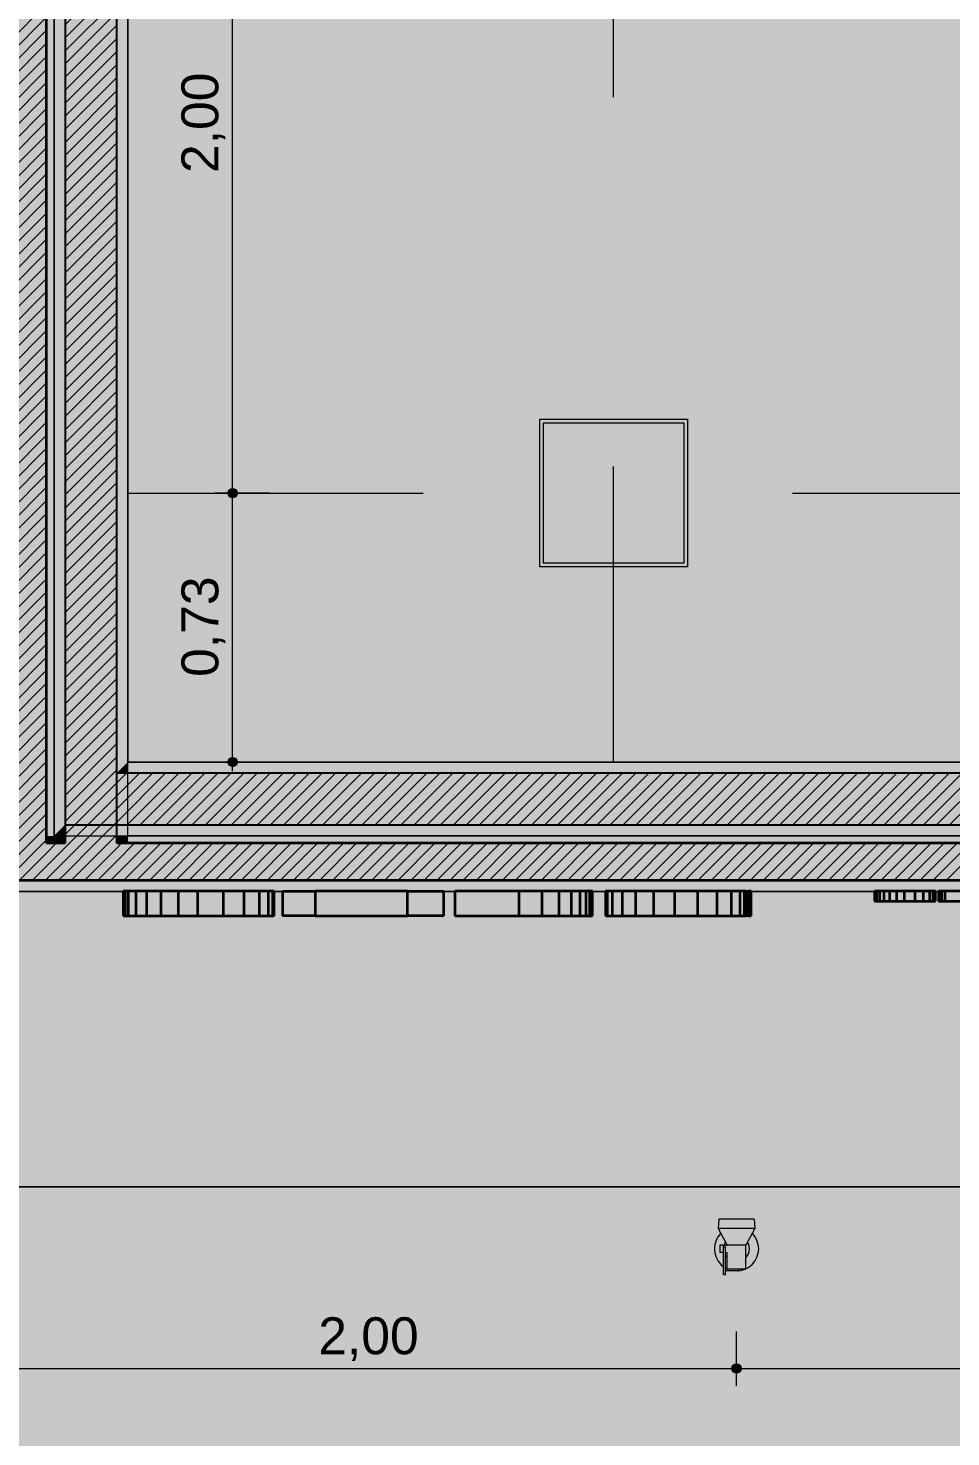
# Model space of a CAD drawing. Header units: metres. Extents: x -77 to -41.1, y -68 to -27.7.
# Drawn here: x -66.434 to -63.935, y -61.777 to -57.964 of the extents above; entities that cross this region are included whole.
import ezdxf

# ---------------------------------------------------------------- set-up
doc = ezdxf.new("R2010")
doc.units = ezdxf.units.M
doc.header["$MEASUREMENT"] = 0
doc.linetypes.add('AStair_dashed', pattern=[1.8, 0.8, -1])
for name, color, linetype in [('COTAS FORRO.EXEC', 7, 'Continuous'), ('FORRO.EXEC', 7, 'Continuous'), ('LUMINOTÉCNICA', 7, 'Continuous'), ('NOMES.ARQ', 7, 'Continuous'), ('PAREDE CONSTRUIR', 7, 'Continuous'), ('TERRENO.ARQ', 7, 'Continuous')]:
    doc.layers.add(name, color=color, linetype=linetype)
for name, color, linetype, lineweight, true_color in [('COTAS FORRO.EXEC_Caneta_No__25', 7, 'Continuous', 13, 0x982312), ('LAJES.EST_Caneta_No__18', 7, 'Continuous', 0, 0xdfdfdf), ('LAJES.EST_Caneta_No__254', 7, 'Continuous', 0, 0xd1c9ad), ('LUMINOTÉCNICA_Caneta_No__27', 7, 'Continuous', 0, 0xbd2d17), ('ZONA_Caneta_No__56', 7, 'Continuous', 0, 0xffe495)]:
    doc.layers.add(name, color=color, linetype=linetype, lineweight=lineweight, true_color=true_color)
for name, color, linetype, lineweight in [('FORRO.EXEC_Caneta_No__241', 7, 'Continuous', 13), ('LAJES.EST_Caneta_No__241', 7, 'Continuous', 13), ('LUMINOTÉCNICA_Caneta_No__163', 164, 'Continuous', 0), ('LUMINOTÉCNICA_Caneta_No__96', 252, 'Continuous', 0), ('NOMES.ARQ_Caneta_No__1', 7, 'Continuous', 35), ('PAREDE CONSTRUIR_Caneta_No__1', 7, 'Continuous', 35), ('PAREDE CONSTRUIR_Caneta_No__241', 7, 'Continuous', 13), ('PAREDE CONSTRUIR_Caneta_No__3', 7, 'Continuous', 25), ('TERRENO.ARQ_Caneta_No__241', 7, 'Continuous', 13)]:
    doc.layers.add(name, color=color, linetype=linetype, lineweight=lineweight)
doc.styles.add('GENERATED_STYLE_1', font='arial.ttf')
doc.dimstyles.new('GENERATED_STYLE__1', dxfattribs={"dimtxt": 0.1, "dimasz": 0.0475, "dimexe": 0.18, "dimexo": 0.1, "dimgap": 0, "dimtad": 1, "dimtih": 1, "dimtoh": 1, "dimzin": 0, "dimdsep": 46, "dimtxsty": 'GENERATED_STYLE_1', "dimblk": 'ARROWHEAD_11', "dimblk1": 'ARROWHEAD_11', "dimblk2": 'ARROWHEAD_11', "dimcen": 0.09, "dimclrd": 256, "dimclre": 256, "dimclrt": 256, "dimadec": 0, "dimazin": 0, "dimtfac": 1, "dimtdec": 4, "dimtmove": 0, "dimatfit": 3, "dimfxl": 0, "dimtolj": 1, "dimtzin": 0, "dimarcsym": 0})
doc.dimstyles.new('GENERATED_STYLE__2', dxfattribs={"dimtxt": 0.1, "dimasz": 0.0475, "dimexe": 0.18, "dimexo": 0.1, "dimgap": 0, "dimtad": 1, "dimzin": 0, "dimdsep": 46, "dimtxsty": 'GENERATED_STYLE_1', "dimblk": 'ARROWHEAD_11', "dimblk1": 'ARROWHEAD_11', "dimblk2": 'ARROWHEAD_11', "dimcen": 0.09, "dimclrd": 256, "dimclre": 256, "dimclrt": 256, "dimadec": 0, "dimazin": 0, "dimtfac": 1, "dimtdec": 4, "dimtmove": 0, "dimatfit": 3, "dimfxl": 0, "dimtolj": 1, "dimtzin": 0, "dimarcsym": 0})
pattern_1 = [(45, (0, 0.6), (-0.1909188, 0.1909188), [0, -0.18, 0, -0.27]), (110, (0.6, 0.6), (0.253717, 0.09234544), [0, -0.132, 0, -0.228])]
pattern_2 = [(45, (0, 0), (-0.0176776695, 0.0176776695), [])]

# ---------------------------------------------------------------- blocks, each defined once
blk = doc.blocks.new('CAIXA DE LETRA CAPS20117')
at = {"layer": 'NOMES.ARQ_Caneta_No__1', "color": 7, "linetype": 'Continuous', "lineweight": 35}
for p, q in [((1.1352, 0.3671), (1.1303, 0.3671)), ((1.1303, 0.3671), (1.1303, 0.3006)), ((1.145, 0.3671), (1.1352, 0.3671)), ((1.1352, 0.3671), (1.1352, 0.3006)), ((1.145, 0.3006), (1.145, 0.3671)), ((1.1646, 0.3671), (1.145, 0.3671)), ((1.1938, 0.3671), (1.1646, 0.3671)), ((1.1646, 0.3671), (1.1646, 0.3006)), ((1.2324, 0.3671), (1.1938, 0.3671)), ((1.1938, 0.3671), (1.1938, 0.3006)), ((1.279, 0.3671), (1.2324, 0.3671)), ((1.2324, 0.3671), (1.2324, 0.3006)), ((1.332, 0.3671), (1.279, 0.3671)), ((1.279, 0.3671), (1.279, 0.3006)), ((1.332, 0.3006), (1.332, 0.3671)), ((1.4017, 0.3671), (1.332, 0.3671)), ((1.4017, 0.3006), (1.4017, 0.3671)), ((1.4581, 0.3671), (1.4017, 0.3671)), ((1.4581, 0.3006), (1.4581, 0.3671)), ((1.4993, 0.3671), (1.4581, 0.3671)), ((1.4993, 0.3006), (1.4993, 0.3671)), ((1.5234, 0.3671), (1.4993, 0.3671)), ((1.5234, 0.3006), (1.5234, 0.3671)), ((1.5351, 0.3671), (1.5234, 0.3671)), ((1.5351, 0.3006), (1.5351, 0.3671)), ((1.539, 0.3671), (1.5351, 0.3671)), ((1.539, 0.3006), (1.539, 0.3671)), ((1.5618, 0.3671), (1.65, 0.3671)), ((1.5618, 0.3671), (1.5618, 0.3006)), ((1.8999, 0.3671), (1.65, 0.3671)), ((1.65, 0.3671), (1.65, 0.3006)), ((1.8999, 0.3671), (1.9988, 0.3671)), ((1.8999, 0.3006), (1.8999, 0.3671)), ((1.9988, 0.3006), (1.9988, 0.3671)), ((2.2024, 0.3671), (2.0282, 0.3671)), ((2.0282, 0.3671), (2.0282, 0.3006)), ((2.2024, 0.3006), (2.2024, 0.3671)), ((2.2648, 0.3671), (2.2024, 0.3671)), ((2.2648, 0.3006), (2.2648, 0.3671)), ((2.311, 0.3671), (2.2648, 0.3671)), ((2.311, 0.3006), (2.311, 0.3671)), ((2.3443, 0.3671), (2.311, 0.3671)), ((2.3443, 0.3006), (2.3443, 0.3671)), ((2.3681, 0.3671), (2.3443, 0.3671)), ((2.3681, 0.3006), (2.3681, 0.3671)), ((2.3841, 0.3671), (2.3681, 0.3671)), ((2.3841, 0.3006), (2.3841, 0.3671)), ((2.394, 0.3671), (2.3841, 0.3671)), ((2.394, 0.3006), (2.394, 0.3671)), ((2.4008, 0.3671), (2.394, 0.3671)), ((2.4008, 0.3006), (2.4008, 0.3671)), ((2.441, 0.3671), (2.4361, 0.3671)), ((2.4361, 0.3671), (2.4361, 0.3006)), ((2.4556, 0.3671), (2.441, 0.3671)), ((2.441, 0.3671), (2.441, 0.3006)), ((2.4556, 0.3006), (2.4556, 0.3671)), ((2.4811, 0.3671), (2.4556, 0.3671)), ((2.5186, 0.3671), (2.4811, 0.3671)), ((2.4811, 0.3671), (2.4811, 0.3006)), ((2.5186, 0.3006), (2.5186, 0.3671)), ((2.5667, 0.3671), (2.5186, 0.3671)), ((2.6238, 0.3671), (2.5667, 0.3671)), ((2.5667, 0.3671), (2.5667, 0.3006)), ((2.6238, 0.3006), (2.6238, 0.3671)), ((2.6862, 0.3671), (2.6238, 0.3671)), ((2.6862, 0.3006), (2.6862, 0.3671)), ((2.7386, 0.3671), (2.6862, 0.3671)), ((2.7386, 0.3006), (2.7386, 0.3671)), ((2.778, 0.3671), (2.7386, 0.3671)), ((2.778, 0.3006), (2.778, 0.3671)), ((2.8014, 0.3671), (2.778, 0.3671)), ((2.8014, 0.3006), (2.8014, 0.3671)), ((2.813, 0.3671), (2.8014, 0.3671)), ((2.813, 0.3006), (2.813, 0.3671)), ((2.8168, 0.3671), (2.813, 0.3671)), ((2.8168, 0.3671), (2.8237, 0.3671)), ((2.8168, 0.3006), (2.8168, 0.3671)), ((2.8237, 0.3006), (2.8237, 0.3671)), ((2.8312, 0.3671), (2.8237, 0.3671)), ((2.8312, 0.3006), (2.8312, 0.3671)), ((3.1664, 0.3671), (3.1644, 0.3671)), ((3.1644, 0.3671), (3.1644, 0.3401)), ((3.1703, 0.3671), (3.1664, 0.3671)), ((3.1664, 0.3671), (3.1664, 0.3401)), ((3.1783, 0.3671), (3.1703, 0.3671)), ((3.1703, 0.3671), (3.1703, 0.3401)), ((3.1901, 0.3671), (3.1783, 0.3671)), ((3.1783, 0.3671), (3.1783, 0.3401)), ((3.2058, 0.3671), (3.1901, 0.3671)), ((3.1901, 0.3671), (3.1901, 0.3401)), ((3.2247, 0.3671), (3.2058, 0.3671)), ((3.2058, 0.3671), (3.2058, 0.3401)), ((3.2462, 0.3671), (3.2247, 0.3671)), ((3.2247, 0.3671), (3.2247, 0.3401)), ((3.2462, 0.3401), (3.2462, 0.3671)), ((3.2745, 0.3671), (3.2462, 0.3671)), ((3.2745, 0.3401), (3.2745, 0.3671)), ((3.2974, 0.3671), (3.2745, 0.3671)), ((3.2974, 0.3401), (3.2974, 0.3671)), ((3.3142, 0.3671), (3.2974, 0.3671)), ((3.3142, 0.3401), (3.3142, 0.3671)), ((3.324, 0.3671), (3.3142, 0.3671)), ((3.324, 0.3401), (3.324, 0.3671)), ((3.3287, 0.3671), (3.324, 0.3671)), ((3.3287, 0.3401), (3.3287, 0.3671)), ((3.3303, 0.3671), (3.3287, 0.3671)), ((3.3303, 0.3401), (3.3303, 0.3671)), ((3.34, 0.3671), (3.338, 0.3671)), ((3.338, 0.3671), (3.338, 0.3401)), ((3.3459, 0.3671), (3.34, 0.3671)), ((3.34, 0.3671), (3.34, 0.3401)), ((3.3555, 0.3671), (3.3459, 0.3671)), ((3.3459, 0.3671), (3.3459, 0.3401)), ((3.4725, 0.3671), (3.3555, 0.3671)), ((3.3555, 0.3671), (3.3555, 0.3401)), ((3.1644, 0.3401), (3.1664, 0.3401)), ((3.1664, 0.3401), (3.1703, 0.3401)), ((3.1703, 0.3401), (3.1783, 0.3401)), ((3.1783, 0.3401), (3.1901, 0.3401)), ((3.1901, 0.3401), (3.2058, 0.3401)), ((3.2058, 0.3401), (3.2247, 0.3401)), ((3.2247, 0.3401), (3.2462, 0.3401)), ((3.2462, 0.3401), (3.2745, 0.3401)), ((3.2745, 0.3401), (3.2974, 0.3401)), ((3.2974, 0.3401), (3.3142, 0.3401)), ((3.3142, 0.3401), (3.324, 0.3401)), ((3.324, 0.3401), (3.3287, 0.3401)), ((3.3287, 0.3401), (3.3303, 0.3401)), ((3.338, 0.3401), (3.34, 0.3401)), ((3.34, 0.3401), (3.3459, 0.3401)), ((3.3459, 0.3401), (3.3555, 0.3401)), ((3.3555, 0.3401), (3.4725, 0.3401)), ((1.1303, 0.3006), (1.1352, 0.3006)), ((1.1352, 0.3006), (1.145, 0.3006)), ((1.145, 0.3006), (1.1646, 0.3006)), ((1.1646, 0.3006), (1.1938, 0.3006)), ((1.1938, 0.3006), (1.2324, 0.3006)), ((1.2324, 0.3006), (1.279, 0.3006)), ((1.279, 0.3006), (1.332, 0.3006)), ((1.332, 0.3006), (1.4017, 0.3006)), ((1.4017, 0.3006), (1.4581, 0.3006)), ((1.4581, 0.3006), (1.4993, 0.3006)), ((1.4993, 0.3006), (1.5234, 0.3006)), ((1.5234, 0.3006), (1.5351, 0.3006)), ((1.5351, 0.3006), (1.539, 0.3006)), ((1.65, 0.3006), (1.5618, 0.3006)), ((1.65, 0.3006), (1.8999, 0.3006)), ((1.9988, 0.3006), (1.8999, 0.3006)), ((2.0282, 0.3006), (2.2024, 0.3006)), ((2.2024, 0.3006), (2.2648, 0.3006)), ((2.2648, 0.3006), (2.311, 0.3006)), ((2.311, 0.3006), (2.3443, 0.3006)), ((2.3443, 0.3006), (2.3681, 0.3006)), ((2.3681, 0.3006), (2.3841, 0.3006)), ((2.3841, 0.3006), (2.394, 0.3006)), ((2.394, 0.3006), (2.4008, 0.3006)), ((2.4361, 0.3006), (2.441, 0.3006)), ((2.441, 0.3006), (2.4556, 0.3006)), ((2.4556, 0.3006), (2.4811, 0.3006)), ((2.4811, 0.3006), (2.5186, 0.3006)), ((2.5186, 0.3006), (2.5667, 0.3006)), ((2.5667, 0.3006), (2.6238, 0.3006)), ((2.6238, 0.3006), (2.6862, 0.3006)), ((2.6862, 0.3006), (2.7386, 0.3006)), ((2.7386, 0.3006), (2.778, 0.3006)), ((2.778, 0.3006), (2.8014, 0.3006)), ((2.8014, 0.3006), (2.813, 0.3006)), ((2.813, 0.3006), (2.8168, 0.3006)), ((2.8237, 0.3006), (2.8168, 0.3006)), ((2.8237, 0.3006), (2.8312, 0.3006))]:
    blk.add_line(p, q, dxfattribs=at)
blk = doc.blocks.new('*D171')
at = {"layer": 'COTAS FORRO.EXEC_Caneta_No__25', "linetype": 'Continuous', "lineweight": 13, "true_color": 0x982312}
for points in [[(-65.8929, -59.2225), (-65.892, -59.2273), (-65.8893, -59.2313), (-65.8852, -59.234), (-65.8804, -59.235), (-65.8756, -59.234), (-65.8716, -59.2313), (-65.8689, -59.2273), (-65.8679, -59.2225), (-65.8689, -59.2177), (-65.8716, -59.2137), (-65.8756, -59.2109), (-65.8804, -59.21), (-65.8852, -59.2109), (-65.8893, -59.2137), (-65.892, -59.2177)], [(-65.8929, -59.9506), (-65.892, -59.9554), (-65.8893, -59.9594), (-65.8852, -59.9621), (-65.8804, -59.9631), (-65.8756, -59.9621), (-65.8716, -59.9594), (-65.8689, -59.9554), (-65.8679, -59.9506), (-65.8689, -59.9458), (-65.8716, -59.9417), (-65.8756, -59.939), (-65.8804, -59.9381), (-65.8852, -59.939), (-65.8893, -59.9417), (-65.892, -59.9458)]]:
    blk.add_hatch(color=24, dxfattribs=at).paths.add_polyline_path(points)
at = {"layer": 'COTAS FORRO.EXEC_Caneta_No__25', "color": 24, "linetype": 'Continuous', "lineweight": 13, "true_color": 0x982312}
for p, q in [((-65.8929, -59.2225), (-65.9273, -59.2225)), ((-65.8804, -59.9381), (-65.8804, -59.235)), ((-65.7804, -59.2225), (-65.8679, -59.2225)), ((-65.8929, -59.9506), (-65.9804, -59.9506)), ((-65.8804, -59.9756), (-65.8804, -59.9631)), ((-65.8336, -59.9506), (-65.8679, -59.9506))]:
    blk.add_line(p, q, dxfattribs=at)
for centre in [(-65.8804, -59.2225), (-65.8804, -59.9506)]:
    blk.add_circle(centre, 0.0125, dxfattribs=at)
at = {"layer": 'COTAS FORRO.EXEC_Caneta_No__25', "color": 24, "lineweight": 13, "true_color": 0x982312, "insert": (-65.9004, -59.72), "char_height": 0.1, "attachment_point": 7, "rotation": 90, "style": 'GENERATED_STYLE_1'}
blk.add_mtext('\\A1;{\\pql;\\fArial|b0|i0|c0|p0;\\W1.000000;0,73}', dxfattribs=at)
blk = doc.blocks.new('ARROWHEAD_11')
at = {"color": 0, "linetype": 'Continuous', "lineweight": 0}
blk.add_line((0, 0), (-1, 0), dxfattribs=at)
at = {"color": 0, "linetype": 'Continuous', "lineweight": 0, "const_width": 0.25, "flags": 128}
blk.add_lwpolyline([(-0.125, 0, 1), (0.125, 0, 1)], format="xyb", close=True, dxfattribs=at)
blk = doc.blocks.new('*D172')
at = {"layer": 'COTAS FORRO.EXEC_Caneta_No__25', "linetype": 'Continuous', "lineweight": 13, "true_color": 0x982312}
for points in [[(-65.8929, -57.2225), (-65.892, -57.2273), (-65.8893, -57.2313), (-65.8852, -57.234), (-65.8804, -57.235), (-65.8756, -57.234), (-65.8716, -57.2313), (-65.8689, -57.2273), (-65.8679, -57.2225), (-65.8689, -57.2177), (-65.8716, -57.2137), (-65.8756, -57.2109), (-65.8804, -57.21), (-65.8852, -57.2109), (-65.8893, -57.2137), (-65.892, -57.2177)], [(-65.8929, -59.2225), (-65.892, -59.2273), (-65.8893, -59.2313), (-65.8852, -59.234), (-65.8804, -59.235), (-65.8756, -59.234), (-65.8716, -59.2313), (-65.8689, -59.2273), (-65.8679, -59.2225), (-65.8689, -59.2177), (-65.8716, -59.2137), (-65.8756, -59.2109), (-65.8804, -59.21), (-65.8852, -59.2109), (-65.8893, -59.2137), (-65.892, -59.2177)]]:
    blk.add_hatch(color=24, dxfattribs=at).paths.add_polyline_path(points)
at = {"layer": 'COTAS FORRO.EXEC_Caneta_No__25', "color": 24, "linetype": 'Continuous', "lineweight": 13, "true_color": 0x982312}
for p, q in [((-65.8929, -57.2225), (-65.9273, -57.2225)), ((-65.8804, -59.21), (-65.8804, -57.235)), ((-65.7804, -57.2225), (-65.8679, -57.2225)), ((-65.8929, -59.2225), (-65.9273, -59.2225)), ((-65.7804, -59.2225), (-65.8679, -59.2225))]:
    blk.add_line(p, q, dxfattribs=at)
for centre in [(-65.8804, -57.2225), (-65.8804, -59.2225)]:
    blk.add_circle(centre, 0.0125, dxfattribs=at)
at = {"layer": 'COTAS FORRO.EXEC_Caneta_No__25', "color": 24, "lineweight": 13, "true_color": 0x982312, "insert": (-65.9004, -58.3559), "char_height": 0.1, "attachment_point": 7, "rotation": 90, "style": 'GENERATED_STYLE_1'}
blk.add_mtext('\\A1;{\\pql;\\fArial|b0|i0|c0|p0;\\W1.000000;2,00}', dxfattribs=at)
blk = doc.blocks.new('*D322')
at = {"layer": 'COTAS FORRO.EXEC_Caneta_No__25', "linetype": 'Continuous', "lineweight": 13, "true_color": 0x982312}
for points in [[(-66.5265, -61.5923), (-66.5256, -61.5971), (-66.5229, -61.6011), (-66.5188, -61.6039), (-66.514, -61.6048), (-66.5093, -61.6039), (-66.5052, -61.6011), (-66.5025, -61.5971), (-66.5015, -61.5923), (-66.5025, -61.5875), (-66.5052, -61.5835), (-66.5093, -61.5808), (-66.514, -61.5798), (-66.5188, -61.5808), (-66.5229, -61.5835), (-66.5256, -61.5875)], [(-64.5283, -61.5923), (-64.5274, -61.5971), (-64.5247, -61.6011), (-64.5206, -61.6039), (-64.5158, -61.6048), (-64.511, -61.6039), (-64.507, -61.6011), (-64.5043, -61.5971), (-64.5033, -61.5923), (-64.5043, -61.5875), (-64.507, -61.5835), (-64.511, -61.5808), (-64.5158, -61.5798), (-64.5206, -61.5808), (-64.5247, -61.5835), (-64.5274, -61.5875)]]:
    blk.add_hatch(color=24, dxfattribs=at).paths.add_polyline_path(points)
at = {"layer": 'COTAS FORRO.EXEC_Caneta_No__25', "color": 24, "linetype": 'Continuous', "lineweight": 13, "true_color": 0x982312}
for p, q in [((-66.514, -61.5798), (-66.514, -61.4923)), ((-64.5158, -61.5798), (-64.5158, -61.4923)), ((-66.514, -61.6392), (-66.514, -61.6048)), ((-66.5015, -61.5923), (-64.5283, -61.5923)), ((-64.5158, -61.6392), (-64.5158, -61.6048))]:
    blk.add_line(p, q, dxfattribs=at)
for centre in [(-66.514, -61.5923), (-64.5158, -61.5923)]:
    blk.add_circle(centre, 0.0125, dxfattribs=at)
at = {"layer": 'COTAS FORRO.EXEC_Caneta_No__25', "color": 24, "lineweight": 13, "true_color": 0x982312, "insert": (-65.6484, -61.5723), "char_height": 0.1, "attachment_point": 7, "style": 'GENERATED_STYLE_1'}
blk.add_mtext('\\A1;{\\pql;\\fArial|b0|i0|c0|p0;\\W1.000000;2,00}', dxfattribs=at)
blk = doc.blocks.new('*D323')
at = {"layer": 'COTAS FORRO.EXEC_Caneta_No__25', "linetype": 'Continuous', "lineweight": 13, "true_color": 0x982312}
for points in [[(-64.5283, -61.5923), (-64.5274, -61.5971), (-64.5247, -61.6011), (-64.5206, -61.6039), (-64.5158, -61.6048), (-64.511, -61.6039), (-64.507, -61.6011), (-64.5043, -61.5971), (-64.5033, -61.5923), (-64.5043, -61.5875), (-64.507, -61.5835), (-64.511, -61.5808), (-64.5158, -61.5798), (-64.5206, -61.5808), (-64.5247, -61.5835), (-64.5274, -61.5875)], [(-59.5283, -61.5923), (-59.5274, -61.5971), (-59.5247, -61.6011), (-59.5206, -61.6039), (-59.5158, -61.6048), (-59.511, -61.6039), (-59.507, -61.6011), (-59.5043, -61.5971), (-59.5033, -61.5923), (-59.5043, -61.5875), (-59.507, -61.5835), (-59.511, -61.5808), (-59.5158, -61.5798), (-59.5206, -61.5808), (-59.5247, -61.5835), (-59.5274, -61.5875)]]:
    blk.add_hatch(color=24, dxfattribs=at).paths.add_polyline_path(points)
at = {"layer": 'COTAS FORRO.EXEC_Caneta_No__25', "color": 24, "linetype": 'Continuous', "lineweight": 13, "true_color": 0x982312}
for p, q in [((-64.5158, -61.5798), (-64.5158, -61.4923)), ((-59.5158, -61.5798), (-59.5158, -61.4923)), ((-64.5158, -61.6392), (-64.5158, -61.6048)), ((-64.5033, -61.5923), (-59.5283, -61.5923)), ((-59.5158, -61.6392), (-59.5158, -61.6048))]:
    blk.add_line(p, q, dxfattribs=at)
for centre in [(-64.5158, -61.5923), (-59.5158, -61.5923)]:
    blk.add_circle(centre, 0.0125, dxfattribs=at)
at = {"layer": 'COTAS FORRO.EXEC_Caneta_No__25', "color": 24, "lineweight": 13, "true_color": 0x982312, "insert": (-62.1493, -61.5723), "char_height": 0.1, "attachment_point": 7, "style": 'GENERATED_STYLE_1'}
blk.add_mtext('\\A1;{\\pql;\\fArial|b0|i0|c0|p0;\\W1.000000;5,00}', dxfattribs=at)
blk = doc.blocks.new('Spotlamp Ground 26')
at = {"layer": 'LUMINOTÉCNICA_Caneta_No__163', "color": 164, "linetype": 'Continuous', "lineweight": 0}
for p, q in [((-0.0499, 0.0333), (-0.0424, 0.0424)), ((-0.0424, 0.0424), (-0.035, 0.0485)), ((-0.035, 0.0699), (-0.035, 0.0693)), ((-0.035, 0.0699), (-0.03, 0.0699)), ((-0.035, 0.0693), (-0.035, 0.0661)), ((-0.035, 0.0661), (-0.035, 0.0606)), ((-0.035, 0.0606), (-0.035, 0.0581)), ((-0.035, 0.0581), (-0.035, 0.0575)), ((-0.035, 0.0575), (-0.035, 0.0568)), ((-0.035, 0.0568), (-0.035, 0.056)), ((-0.035, 0.056), (-0.035, 0.0551)), ((-0.035, 0.0551), (-0.035, 0.0541)), ((-0.035, 0.0541), (-0.035, 0.0532)), ((-0.035, 0.0532), (-0.035, 0.0522)), ((-0.035, 0.0522), (-0.035, 0.0513)), ((-0.035, 0.0513), (-0.035, -0.005)), ((-0.03, 0.0699), (-0.03, 0.0693)), ((-0.03, 0.0693), (-0.03, 0.0661)), ((-0.03, 0.0661), (-0.03, 0.0606)), ((-0.03, 0.0606), (-0.03, 0.0581)), ((0.005, 0.06), (-0.03, 0.06)), ((-0.03, 0.0581), (-0.03, 0.0575)), ((-0.03, 0.0575), (-0.03, 0.0568)), ((-0.03, 0.0568), (-0.03, 0.056)), ((-0.03, 0.056), (-0.03, 0.0551)), ((-0.03, 0.0551), (-0.03, 0.0541)), ((-0.025, 0.055), (-0.03, 0.055)), ((-0.03, 0.0517), (-0.025, 0.0543)), ((-0.03, 0.0541), (-0.03, 0.0532)), ((-0.03, 0.0532), (-0.03, 0.0522)), ((-0.03, 0.0522), (-0.03, 0.0513)), ((-0.03, 0.0513), (-0.03, -0.005)), ((-0.0248, 0.055), (-0.025, 0.055)), ((-0.025, 0.055), (-0.025, 0.01)), ((-0.0241, 0.055), (-0.0248, 0.055)), ((-0.0231, 0.055), (-0.0241, 0.055)), ((-0.0217, 0.055), (-0.0231, 0.055)), ((-0.0198, 0.055), (-0.0217, 0.055)), ((-0.0177, 0.055), (-0.0198, 0.055)), ((-0.0152, 0.055), (-0.0177, 0.055)), ((-0.0125, 0.055), (-0.0152, 0.055)), ((-0.0096, 0.055), (-0.0125, 0.055)), ((-0.0065, 0.055), (-0.0096, 0.055)), ((-0.0033, 0.055), (-0.0065, 0.055)), ((0, 0.055), (-0.0033, 0.055)), ((0.0033, 0.055), (0, 0.055)), ((0.0065, 0.055), (0.0033, 0.055)), ((0.005, 0.06), (0.005, 0.06)), ((0.005, 0.0599), (0.005, 0.06)), ((0.005, 0.0598), (0.005, 0.0599)), ((0.005, 0.0597), (0.005, 0.0598)), ((0.005, 0.0595), (0.005, 0.0597)), ((0.005, 0.0595), (0.0117, 0.0588)), ((0.005, 0.0593), (0.005, 0.0595)), ((0.005, 0.059), (0.005, 0.0593)), ((0.005, 0.0587), (0.005, 0.059)), ((0.005, 0.0585), (0.005, 0.0587)), ((0.005, 0.0581), (0.005, 0.0585)), ((0.005, 0.0578), (0.005, 0.0581)), ((0.005, 0.0575), (0.005, 0.0578)), ((0.005, 0.0572), (0.005, 0.0575)), ((0.005, 0.0569), (0.005, 0.0572)), ((0.005, 0.0565), (0.005, 0.0569)), ((0.005, 0.0562), (0.005, 0.0565)), ((0.005, 0.056), (0.005, 0.0562)), ((0.005, 0.0557), (0.005, 0.056)), ((0.005, 0.0555), (0.005, 0.0557)), ((0.005, 0.0553), (0.005, 0.0555)), ((0.005, 0.0552), (0.005, 0.0553)), ((0.005, 0.0551), (0.005, 0.0552)), ((0.005, 0.055), (0.005, 0.0551)), ((0.005, 0.055), (0.005, 0.055)), ((0.0096, 0.055), (0.0065, 0.055)), ((0.0125, 0.055), (0.0096, 0.055)), ((0.0117, 0.0588), (0.023, 0.0554)), ((0.0152, 0.055), (0.0125, 0.055)), ((0.0177, 0.055), (0.0152, 0.055)), ((0.0198, 0.055), (0.0177, 0.055)), ((0.0217, 0.055), (0.0198, 0.055)), ((0.0231, 0.055), (0.0217, 0.055)), ((0.023, 0.0554), (0.0238, 0.055)), ((0.0241, 0.055), (0.0231, 0.055)), ((0.0248, 0.055), (0.0241, 0.055)), ((0.025, 0.055), (0.0248, 0.055)), ((0.025, 0.055), (0.025, -0.01)), ((0.025, 0.0543), (0.0333, 0.0499)), ((0.0333, 0.0499), (0.0424, 0.0424)), ((0.0424, 0.0424), (0.0499, 0.0333)), ((-0.06, 0), (-0.0588, 0.0117)), ((-0.0588, 0.0117), (-0.0554, 0.023)), ((-0.0554, 0.023), (-0.0499, 0.0333)), ((-0.045, 0.0098), (-0.045, 0.01)), ((-0.035, 0.01), (-0.045, 0.01)), ((-0.045, 0.0092), (-0.045, 0.0098)), ((-0.045, 0.0083), (-0.045, 0.0092)), ((-0.045, 0.0071), (-0.045, 0.0083)), ((-0.045, 0.0056), (-0.045, 0.0071)), ((-0.045, 0.0038), (-0.045, 0.0056)), ((-0.045, 0.002), (-0.045, 0.0038)), ((-0.045, 0), (-0.045, 0.002)), ((-0.045, -0.002), (-0.045, 0)), ((-0.03, 0.0178), (-0.0291, 0.0194)), ((-0.03, 0.01), (-0.025, 0.01)), ((-0.0291, 0.0194), (-0.025, 0.0244)), ((0.025, 0.0244), (0.0291, 0.0194)), ((0.0291, 0.0194), (0.0323, 0.0134)), ((0.0323, 0.0134), (0.0343, 0.0068)), ((0.0343, 0.0068), (0.035, 0)), ((0.035, 0), (0.0343, -0.0068)), ((0.0499, 0.0333), (0.0554, 0.023)), ((0.0554, 0.023), (0.0588, 0.0117)), ((0.0588, 0.0117), (0.06, 0)), ((0.06, 0), (0.0588, -0.0117)), ((-0.0588, -0.0117), (-0.06, 0)), ((-0.0554, -0.023), (-0.0588, -0.0117)), ((-0.0499, -0.0333), (-0.0554, -0.023)), ((-0.0499, -0.0549), (-0.0251, -0.0101)), ((-0.0428, -0.042), (-0.0499, -0.0333)), ((-0.045, -0.0038), (-0.045, -0.002)), ((-0.045, -0.0056), (-0.045, -0.0038)), ((-0.045, -0.0071), (-0.045, -0.0056)), ((-0.045, -0.0083), (-0.045, -0.0071)), ((-0.045, -0.0092), (-0.045, -0.0083)), ((-0.045, -0.0098), (-0.045, -0.0092)), ((-0.045, -0.01), (-0.045, -0.0098)), ((-0.035, -0.01), (-0.045, -0.01)), ((-0.035, -0.005), (-0.03, -0.005)), ((-0.035, -0.005), (-0.035, -0.0056)), ((-0.035, -0.0056), (-0.035, -0.0071)), ((-0.035, -0.0071), (-0.035, -0.0083)), ((-0.035, -0.0083), (-0.035, -0.0092)), ((-0.035, -0.0092), (-0.035, -0.0098)), ((-0.035, -0.0098), (-0.035, -0.01)), ((-0.035, -0.01), (-0.025, -0.01)), ((-0.0323, -0.0134), (-0.0334, -0.01)), ((-0.0297, -0.0184), (-0.0323, -0.0134)), ((-0.0251, -0.0101), (-0.025, -0.01)), ((-0.0248, -0.01), (-0.025, -0.01)), ((-0.0241, -0.01), (-0.0248, -0.01)), ((-0.0231, -0.01), (-0.0241, -0.01)), ((-0.0217, -0.01), (-0.0231, -0.01)), ((-0.0198, -0.01), (-0.0217, -0.01)), ((-0.0177, -0.01), (-0.0198, -0.01)), ((-0.0152, -0.01), (-0.0177, -0.01)), ((-0.0125, -0.01), (-0.0152, -0.01)), ((-0.0096, -0.01), (-0.0125, -0.01)), ((-0.0065, -0.01), (-0.0096, -0.01)), ((-0.0033, -0.01), (-0.0065, -0.01)), ((0, -0.01), (-0.0033, -0.01)), ((0.0033, -0.01), (0, -0.01)), ((0.0065, -0.01), (0.0033, -0.01)), ((0.0096, -0.01), (0.0065, -0.01)), ((0.0125, -0.01), (0.0096, -0.01)), ((0.0152, -0.01), (0.0125, -0.01)), ((0.0177, -0.01), (0.0152, -0.01)), ((0.0198, -0.01), (0.0177, -0.01)), ((0.0217, -0.01), (0.0198, -0.01)), ((0.0231, -0.01), (0.0217, -0.01)), ((0.0241, -0.01), (0.0231, -0.01)), ((0.0248, -0.01), (0.0241, -0.01)), ((0.025, -0.01), (0.0248, -0.01)), ((0.0251, -0.0101), (0.025, -0.01)), ((0.0499, -0.0549), (0.0251, -0.0101)), ((0.0323, -0.0134), (0.0297, -0.0184)), ((0.0343, -0.0068), (0.0323, -0.0134)), ((0.0499, -0.0333), (0.0428, -0.042)), ((0.0554, -0.023), (0.0499, -0.0333)), ((0.0588, -0.0117), (0.0554, -0.023)), ((-0.05, -0.055), (-0.0499, -0.0549)), ((-0.0496, -0.055), (-0.05, -0.055)), ((-0.0499, -0.0551), (-0.05, -0.055)), ((-0.0481, -0.0799), (-0.0499, -0.0551)), ((-0.0483, -0.055), (-0.0496, -0.055)), ((-0.0462, -0.055), (-0.0483, -0.055)), ((-0.0433, -0.055), (-0.0462, -0.055)), ((-0.0397, -0.055), (-0.0433, -0.055)), ((-0.0354, -0.055), (-0.0397, -0.055)), ((-0.0304, -0.055), (-0.0354, -0.055)), ((-0.025, -0.055), (-0.0304, -0.055)), ((-0.0191, -0.055), (-0.025, -0.055)), ((-0.0129, -0.055), (-0.0191, -0.055)), ((-0.0065, -0.055), (-0.0129, -0.055)), ((0, -0.055), (-0.0065, -0.055)), ((0.0065, -0.055), (0, -0.055)), ((0.0129, -0.055), (0.0065, -0.055)), ((0.0191, -0.055), (0.0129, -0.055)), ((0.025, -0.055), (0.0191, -0.055)), ((0.0304, -0.055), (0.025, -0.055)), ((0.0354, -0.055), (0.0304, -0.055)), ((0.0397, -0.055), (0.0354, -0.055)), ((0.0433, -0.055), (0.0397, -0.055)), ((0.0462, -0.055), (0.0433, -0.055)), ((0.0483, -0.055), (0.0462, -0.055)), ((0.0481, -0.0799), (0.0499, -0.0551)), ((0.0496, -0.055), (0.0483, -0.055)), ((0.05, -0.055), (0.0496, -0.055)), ((0.05, -0.055), (0.0499, -0.0549)), ((0.0499, -0.0551), (0.05, -0.055)), ((-0.048, -0.08), (-0.0481, -0.0799)), ((-0.0476, -0.08), (-0.048, -0.08)), ((-0.0464, -0.08), (-0.0476, -0.08)), ((-0.0443, -0.08), (-0.0464, -0.08)), ((-0.0416, -0.08), (-0.0443, -0.08)), ((-0.0381, -0.08), (-0.0416, -0.08)), ((-0.0339, -0.08), (-0.0381, -0.08)), ((-0.0292, -0.08), (-0.0339, -0.08)), ((-0.024, -0.08), (-0.0292, -0.08)), ((-0.0184, -0.08), (-0.024, -0.08)), ((-0.0124, -0.08), (-0.0184, -0.08)), ((-0.0063, -0.08), (-0.0124, -0.08)), ((0, -0.08), (-0.0063, -0.08)), ((0.0063, -0.08), (0, -0.08)), ((0.0124, -0.08), (0.0063, -0.08)), ((0.0184, -0.08), (0.0124, -0.08)), ((0.024, -0.08), (0.0184, -0.08)), ((0.0292, -0.08), (0.024, -0.08)), ((0.0339, -0.08), (0.0292, -0.08)), ((0.0381, -0.08), (0.0339, -0.08)), ((0.0416, -0.08), (0.0381, -0.08)), ((0.0443, -0.08), (0.0416, -0.08)), ((0.0464, -0.08), (0.0443, -0.08)), ((0.0476, -0.08), (0.0464, -0.08)), ((0.048, -0.08), (0.0476, -0.08)), ((0.048, -0.08), (0.0481, -0.0799))]:
    blk.add_line(p, q, dxfattribs=at)
blk = doc.blocks.new('Fluorescent Lamp 26')
at = {"layer": 'LUMINOTÉCNICA_Caneta_No__27', "linetype": 'Continuous', "lineweight": 0, "true_color": 0xedc9c4}
blk.add_hatch(color=254, dxfattribs=at).paths.add_polyline_path([(0, 0), (0.4, 0), (0.4, 0.4), (0, 0.4)])
at = {"layer": 'LUMINOTÉCNICA_Caneta_No__27', "color": 22, "linetype": 'Continuous', "lineweight": 0, "true_color": 0xbd2d17}
for p, q in [((0.4, 0.4), (0, 0.4)), ((0, 0.4), (0, 0)), ((0.39, 0.39), (0.01, 0.39)), ((0.01, 0.39), (0.01, 0.01)), ((0.39, 0.01), (0.39, 0.39)), ((0.4, 0), (0.4, 0.4)), ((0, 0), (0.4, 0)), ((0.01, 0.01), (0.39, 0.01))]:
    blk.add_line(p, q, dxfattribs=at)

msp = doc.modelspace()

# ---------------------------------------------------------------- hatches: boundary and pattern name
at = {"layer": 'FORRO.EXEC', "linetype": 'Continuous', "lineweight": 0, "true_color": 0xfbfbfb}
msp.add_hatch(color=7, dxfattribs=at).paths.add_polyline_path([(-66.164, -59.9506), (-61.509, -59.9506), (-61.509, -54.2506), (-66.164, -54.2506)])
at = {"layer": 'LAJES.EST_Caneta_No__18', "linetype": 'Continuous', "lineweight": 0, "true_color": 0xdfdfdf}
h = msp.add_hatch(dxfattribs=at)
h.set_pattern_fill('Piso_Externo__0003', color=254, style=0, pattern_type=2)
h.set_pattern_definition(pattern_1)
h.paths.add_polyline_path([(-76.514, -65.1016), (-73.814, -65.1016, -0.414214), (-75.814, -67.1016), (-66.814, -67.1016, -0.414214), (-68.814, -65.1016), (-68.814, -62.301), (-68.814, -45.4002, -0.414214), (-66.514, -43.1002), (-65.914, -43.1002), (-65.914, -42.3002), (-66.514, -42.3002), (-66.514, -38.2041), (-65.114, -38.2041), (-65.114, -36.7038), (-66.514, -36.7038), (-66.514, -32.5997), (-65.114, -32.5997), (-56.714, -32.5997), (-53.814, -32.5997), (-44.014, -32.5997), (-44.014, -42.3002), (-53.814, -42.3002), (-53.814, -47.1002), (-44.014, -47.1002), (-44.014, -50.8516), (-45.6136, -50.8516), (-45.6136, -52.3506), (-44.014, -52.3506), (-44.014, -60.3006), (-48.9163, -60.3006), (-48.9163, -61.1006), (-44.3609, -61.1006), (-44.3609, -67.1016), (-44.014, -67.1016), (-41.514, -67.1016), (-41.514, -28.1016), (-41.714, -28.1016), (-41.714, -60.3006), (-43.014, -60.3006), (-43.014, -30.0016), (-66.514, -30.0016), (-66.514, -28.1016), (-76.514, -28.1016)])
h.paths.add_polyline_path([(-73.814, -45.1016), (-76.314, -45.1016), (-76.314, -43.0892), (-75.7984, -43.0908, -0.414214), (-73.8139, -45.0876)], flags=0)
h.paths.add_polyline_path([(-73.814, -45.5846, -0.009328), (-73.814, -45.6604)], flags=0)
h.paths.add_polyline_path([(-52.814, -46.3002), (-52.814, -43.1002), (-44.014, -43.1002), (-44.014, -46.3002)], flags=0)
h.paths.add_polyline_path([(-67.714, -34.1), (-76.314, -34.1), (-76.314, -32.5997), (-67.714, -32.5997)], flags=0)
h = msp.add_hatch(dxfattribs=at)
h.set_pattern_fill('Piso_Externo__0003', color=254, style=0, pattern_type=2)
h.set_pattern_definition(pattern_1)
h.paths.add_polyline_path([(-66.514, -46.3002), (-67.314, -46.3002), (-67.314, -61.1006), (-56.514, -61.1006), (-56.514, -67.1016), (-54.116, -67.1016), (-54.116, -62.3006), (-51.8328, -62.3006), (-51.8328, -67.1016), (-48.9163, -67.1016), (-48.9163, -65.8006), (-48.9163, -60.3006), (-56.514, -60.3006), (-66.514, -60.3006), (-66.514, -47.1002), (-65.114, -47.1002), (-65.114, -46.3002), (-65.114, -42.3002), (-65.914, -42.3002), (-65.914, -43.1002), (-65.914, -46.3002)])
at = {"layer": 'LAJES.EST_Caneta_No__254', "linetype": 'Continuous', "lineweight": 0, "true_color": 0xd1c9ad}
h = msp.add_hatch(dxfattribs=at)
h.set_pattern_fill('Haie_OD_0003', color=9, style=0, pattern_type=2)
h.set_pattern_definition([(45, (0, 0.5), (-0.159099, 0.159099), [0, -0.15, 0, -0.225]), (110, (0.5, 0.5), (0.21143084, 0.07695453), [0, -0.11, 0, -0.19])])
h.paths.add_polyline_path([(-65.114, -47.1002), (-66.514, -47.1002), (-66.514, -60.3006), (-56.514, -60.3006), (-44.014, -60.3006), (-44.014, -56.6006), (-50.5957, -56.6006), (-50.5957, -54.2479), (-52.6157, -54.2479), (-52.6157, -52.5506), (-50.5957, -52.5506), (-45.6136, -52.5506), (-45.6136, -50.8516), (-44.014, -50.8516), (-44.014, -47.1002), (-53.814, -47.1002), (-53.814, -42.3002), (-44.014, -42.3002), (-44.014, -37.1002), (-51.174, -37.1002), (-51.174, -32.5997), (-53.814, -32.5997), (-56.714, -32.5997), (-58.7637, -32.5997), (-58.7637, -34.9038), (-63.464, -34.9038), (-63.464, -36.5038), (-65.114, -36.5038), (-65.114, -38.4037), (-63.464, -38.4037), (-63.464, -42.1002), (-65.114, -42.1002), (-65.114, -42.3002)])
h.paths.add_polyline_path([(-60.5596, -42.1002), (-60.5596, -38.4037), (-58.8637, -38.4037), (-58.8637, -42.1002)], flags=0)
h.paths.add_polyline_path([(-59.064, -48.7001), (-59.064, -47.3002), (-56.714, -47.3002), (-56.714, -48.7001)], flags=0)
at = {"layer": 'PAREDE CONSTRUIR', "linetype": 'Continuous', "lineweight": 0, "true_color": 0xffffff}
for points in [[(-66.364, -47.3002), (-66.364, -60.1506), (-66.334, -60.1506), (-66.334, -47.3002)], [(-66.384, -54.2506), (-66.384, -60.1506), (-66.364, -60.1506), (-66.364, -54.2506)], [(-66.194, -54.2506), (-66.194, -60.1506), (-66.164, -60.1506), (-66.164, -54.2506)], [(-66.164, -59.9506), (-66.194, -59.9806), (-66.164, -59.9806)], [(-56.714, -59.9506), (-66.164, -59.9506), (-66.164, -59.9806), (-56.714, -59.9806)], [(-66.334, -60.1206), (-66.364, -60.1506), (-66.334, -60.1506)], [(-56.544, -60.1206), (-66.334, -60.1206), (-66.334, -60.1506), (-56.544, -60.1506)], [(-66.384, -60.1706), (-66.364, -60.1706), (-66.364, -60.1506), (-66.384, -60.1506)], [(-66.364, -60.1706), (-66.334, -60.1706), (-66.334, -60.1506), (-66.364, -60.1506)], [(-66.194, -60.1706), (-66.164, -60.1706), (-66.164, -60.1506), (-66.194, -60.1506)], [(-66.164, -60.1706), (-56.514, -60.1706), (-56.514, -60.1506), (-66.164, -60.1506)], [(-66.514, -60.3006), (-56.514, -60.3006), (-56.514, -60.2706), (-66.514, -60.2706)]]:
    msp.add_hatch(color=7, dxfattribs=at).paths.add_polyline_path(points)
at = {"layer": 'PAREDE CONSTRUIR', "linetype": 'Continuous', "lineweight": 0, "true_color": 0x000000}
h = msp.add_hatch(dxfattribs=at)
h.set_pattern_fill('common_brick_0003', color=18, style=0, pattern_type=2)
h.set_pattern_definition(pattern_2)
h.paths.add_polyline_path([(-66.484, -54.2206), (-66.484, -60.1506), (-66.384, -60.1506), (-66.384, -54.2206)])
h = msp.add_hatch(dxfattribs=at)
h.set_pattern_fill('common_brick_0003', color=18, style=0, pattern_type=2)
h.set_pattern_definition(pattern_2)
h.paths.add_polyline_path([(-66.334, -54.2206), (-66.334, -60.1506), (-66.194, -60.1506), (-66.194, -54.2206)])
h = msp.add_hatch(dxfattribs=at)
h.set_pattern_fill('common_brick_0003', color=18, style=0, pattern_type=2)
h.set_pattern_definition(pattern_2)
h.paths.add_polyline_path([(-66.194, -59.9806), (-66.334, -60.1206), (-66.194, -60.1206)])
h = msp.add_hatch(dxfattribs=at)
h.set_pattern_fill('common_brick_0003', color=18, style=0, pattern_type=2)
h.set_pattern_definition(pattern_2)
h.paths.add_polyline_path([(-56.684, -59.9806), (-66.194, -59.9806), (-66.194, -60.1206), (-56.684, -60.1206)])
h = msp.add_hatch(dxfattribs=at)
h.set_pattern_fill('common_brick_0003', color=18, style=0, pattern_type=2)
h.set_pattern_definition(pattern_2)
h.paths.add_polyline_path([(-66.484, -60.1706), (-66.384, -60.1706), (-66.384, -60.1506), (-66.484, -60.1506)])
h = msp.add_hatch(dxfattribs=at)
h.set_pattern_fill('common_brick_0003', color=18, style=0, pattern_type=2)
h.set_pattern_definition(pattern_2)
h.paths.add_polyline_path([(-66.484, -60.2706), (-66.384, -60.2706), (-66.384, -60.1706), (-66.484, -60.1706)])
h = msp.add_hatch(dxfattribs=at)
h.set_pattern_fill('common_brick_0003', color=18, style=0, pattern_type=2)
h.set_pattern_definition(pattern_2)
h.paths.add_polyline_path([(-66.384, -60.2706), (-66.334, -60.2706), (-66.334, -60.1706), (-66.384, -60.1706)])
h = msp.add_hatch(dxfattribs=at)
h.set_pattern_fill('common_brick_0003', color=18, style=0, pattern_type=2)
h.set_pattern_definition(pattern_2)
h.paths.add_polyline_path([(-66.334, -60.1706), (-66.194, -60.1706), (-66.194, -60.1506), (-66.334, -60.1506)])
h = msp.add_hatch(dxfattribs=at)
h.set_pattern_fill('common_brick_0003', color=18, style=0, pattern_type=2)
h.set_pattern_definition(pattern_2)
h.paths.add_polyline_path([(-66.334, -60.2706), (-66.194, -60.2706), (-66.194, -60.1706), (-66.334, -60.1706)])
h = msp.add_hatch(dxfattribs=at)
h.set_pattern_fill('common_brick_0003', color=18, style=0, pattern_type=2)
h.set_pattern_definition(pattern_2)
h.paths.add_polyline_path([(-66.194, -60.2706), (-56.514, -60.2706), (-56.514, -60.1706), (-66.194, -60.1706)])
at = {"layer": 'TERRENO.ARQ', "linetype": 'Continuous', "lineweight": 0, "true_color": 0xc5d9be}
msp.add_hatch(color=9, dxfattribs=at).paths.add_polyline_path([(-68.814, -45.4002), (-68.814, -61.8006), (-68.814, -65.1016, 0.414214), (-66.814, -67.1016), (-56.514, -67.1016), (-56.514, -61.1006), (-67.314, -61.1006), (-67.314, -46.3002), (-65.914, -46.3002), (-65.914, -43.1002), (-66.514, -43.1002, 0.414214)])

# ---------------------------------------------------------------- linework, layer by layer
at = {"layer": 'FORRO.EXEC_Caneta_No__241', "color": 7, "linetype": 'Continuous', "lineweight": 13, "flags": 128}
msp.add_lwpolyline([(-66.164, -59.9506), (-61.509, -59.9506), (-61.509, -54.2506), (-66.164, -54.2506)], close=True, dxfattribs=at)
at = {"layer": 'LAJES.EST_Caneta_No__241', "color": 7, "linetype": 'Continuous', "lineweight": 13, "flags": 128}
for points in [[(-48.9163, -60.3006), (-56.514, -60.3006), (-66.514, -60.3006), (-66.514, -47.1002), (-65.114, -47.1002), (-65.114, -46.3002), (-65.114, -42.3002), (-65.914, -42.3002)], [(-66.514, -46.3002), (-67.314, -46.3002), (-67.314, -61.1006), (-56.514, -61.1006), (-56.514, -67.1016), (-54.116, -67.1016), (-54.116, -62.3006), (-51.8328, -62.3006), (-51.8328, -67.1016), (-48.9163, -67.1016), (-48.9163, -65.8006), (-48.9163, -61.1006)], [(-65.114, -47.1002), (-66.514, -47.1002), (-66.514, -60.3006), (-56.514, -60.3006), (-44.014, -60.3006), (-44.014, -56.6006)], [(-65.114, -47.1002), (-66.514, -47.1002), (-66.514, -60.3006), (-56.514, -60.3006), (-44.014, -60.3006), (-44.014, -56.6006)], [(-65.114, -47.1002), (-66.514, -47.1002), (-66.514, -60.3006), (-56.514, -60.3006), (-44.014, -60.3006), (-44.014, -56.6006)]]:
    msp.add_lwpolyline(points, dxfattribs=at)
at = {"layer": 'LUMINOTÉCNICA_Caneta_No__96', "color": 252, "linetype": 'AStair_dashed', "lineweight": 0}
for p, q in [((-64.8489, -59.9506), (-64.8489, -54.2506)), ((-66.164, -59.2225), (-56.714, -59.2225))]:
    msp.add_line(p, q, dxfattribs=at)
at = {"layer": 'PAREDE CONSTRUIR_Caneta_No__1', "color": 7, "linetype": 'Continuous', "lineweight": 35}
for p, q in [((-66.384, -60.1506), (-66.384, -54.2206)), ((-66.384, -60.1706), (-66.384, -60.1506)), ((-66.384, -60.1706), (-66.384, -60.1506)), ((-66.334, -60.1706), (-66.384, -60.1706)), ((-56.514, -60.1706), (-66.194, -60.1706)), ((-66.484, -60.2706), (-66.384, -60.2706)), ((-66.384, -60.2706), (-66.334, -60.2706)), ((-66.334, -60.2706), (-66.194, -60.2706)), ((-66.194, -60.2706), (-56.514, -60.2706))]:
    msp.add_line(p, q, dxfattribs=at)
at = {"layer": 'PAREDE CONSTRUIR_Caneta_No__241', "color": 7, "linetype": 'Continuous', "lineweight": 13, "flags": 128}
for points in [[(-66.364, -47.3002), (-66.364, -60.1506)], [(-66.364, -60.1506), (-66.364, -54.2506)], [(-66.164, -60.1506), (-66.164, -54.2506)], [(-56.714, -59.9506), (-66.164, -59.9506)], [(-66.364, -60.1506), (-56.514, -60.1506)], [(-56.514, -60.1506), (-66.164, -60.1506)], [(-66.514, -60.3006), (-56.514, -60.3006)]]:
    msp.add_lwpolyline(points, dxfattribs=at)
at = {"layer": 'PAREDE CONSTRUIR_Caneta_No__3', "color": 7, "linetype": 'Continuous', "lineweight": 25}
for p, q in [((-66.334, -54.2206), (-66.334, -60.1506)), ((-66.194, -60.1506), (-66.194, -54.2206)), ((-56.684, -59.9806), (-66.194, -59.9806)), ((-66.334, -60.1206), (-66.194, -60.1206)), ((-66.194, -60.1206), (-56.684, -60.1206)), ((-66.334, -60.1506), (-66.334, -60.1706)), ((-66.334, -60.1506), (-66.334, -60.1706)), ((-66.194, -60.1706), (-66.194, -60.1506)), ((-66.194, -60.1706), (-66.194, -60.1506))]:
    msp.add_line(p, q, dxfattribs=at)
at = {"layer": 'TERRENO.ARQ_Caneta_No__241', "color": 7, "linetype": 'Continuous', "lineweight": 13, "flags": 128}
msp.add_lwpolyline([(-68.814, -45.4002), (-68.814, -61.8006), (-68.814, -65.1016, 0.414214), (-66.814, -67.1016), (-56.514, -67.1016), (-56.514, -61.1006), (-67.314, -61.1006), (-67.314, -46.3002), (-65.914, -46.3002), (-65.914, -43.1002), (-66.514, -43.1002, 0.414214)], format="xyb", close=True, dxfattribs=at)
at = {"layer": 'ZONA_Caneta_No__56', "color": 41, "linetype": 'Continuous', "lineweight": 0, "true_color": 0xffe495, "flags": 128}
msp.add_lwpolyline([(-61.509, -54.2507), (-66.164, -54.2507), (-66.164, -59.9507), (-61.509, -59.9507)], close=True, dxfattribs=at)

# ---------------------------------------------------------------- block references
at = {"layer": 'LUMINOTÉCNICA', "color": 61, "linetype": 'Continuous', "lineweight": 0, "true_color": 0xeaffaa, "xscale": -1}
msp.add_blockref('Fluorescent Lamp 26', (-64.6489, -59.4225), dxfattribs=at)
at = {"layer": 'LUMINOTÉCNICA', "color": 61, "linetype": 'Continuous', "lineweight": 0, "true_color": 0xeaffaa, "xscale": -1, "rotation": 180}
msp.add_blockref('Spotlamp Ground 26', (-64.5158, -61.2683), dxfattribs=at)
at = {"layer": 'NOMES.ARQ', "color": 7, "linetype": 'Continuous', "lineweight": 35}
msp.add_blockref('CAIXA DE LETRA CAPS20117', (-67.307, -60.6676), dxfattribs=at)

# ---------------------------------------------------------------- dimensions: what is measured, and where the dimension line sits
at = {"layer": 'COTAS FORRO.EXEC', "color": 24, "linetype": 'Continuous', "lineweight": 13, "true_color": 0x982312}
for base, p1, p2, picture, middle in [((-65.8804, -57.2225), (-64.8489, -59.2225), (-64.8489, -57.2225), '*D172', (-65.9504, -58.2265)), ((-65.8804, -59.2225), (-66.164, -59.9506), (-64.8489, -59.2225), '*D171', (-65.9504, -59.5905))]:
    dim = msp.add_linear_dim(base=base, p1=p1, p2=p2, angle=90, dimstyle='GENERATED_STYLE__2', dxfattribs=at)
    dim.commit()
    dim.dimension.update_dxf_attribs({"geometry": picture, "text_midpoint": middle, "dimtype": 160, "text_rotation": 90})
for base, p1, p2, picture, middle in [((-64.5158, -61.5923), (-66.514, -60.3006), (-64.5158, -61.2683), '*D322', (-65.5189, -61.5223)), ((-59.5158, -61.5923), (-64.5158, -61.2683), (-59.5158, -61.2683), '*D323', (-62.0198, -61.5223))]:
    dim = msp.add_linear_dim(base=base, p1=p1, p2=p2, dimstyle='GENERATED_STYLE__1', dxfattribs=at)
    dim.commit()
    dim.dimension.update_dxf_attribs({"geometry": picture, "text_midpoint": middle, "dimtype": 160})

doc.saveas('drawing.dxf')
